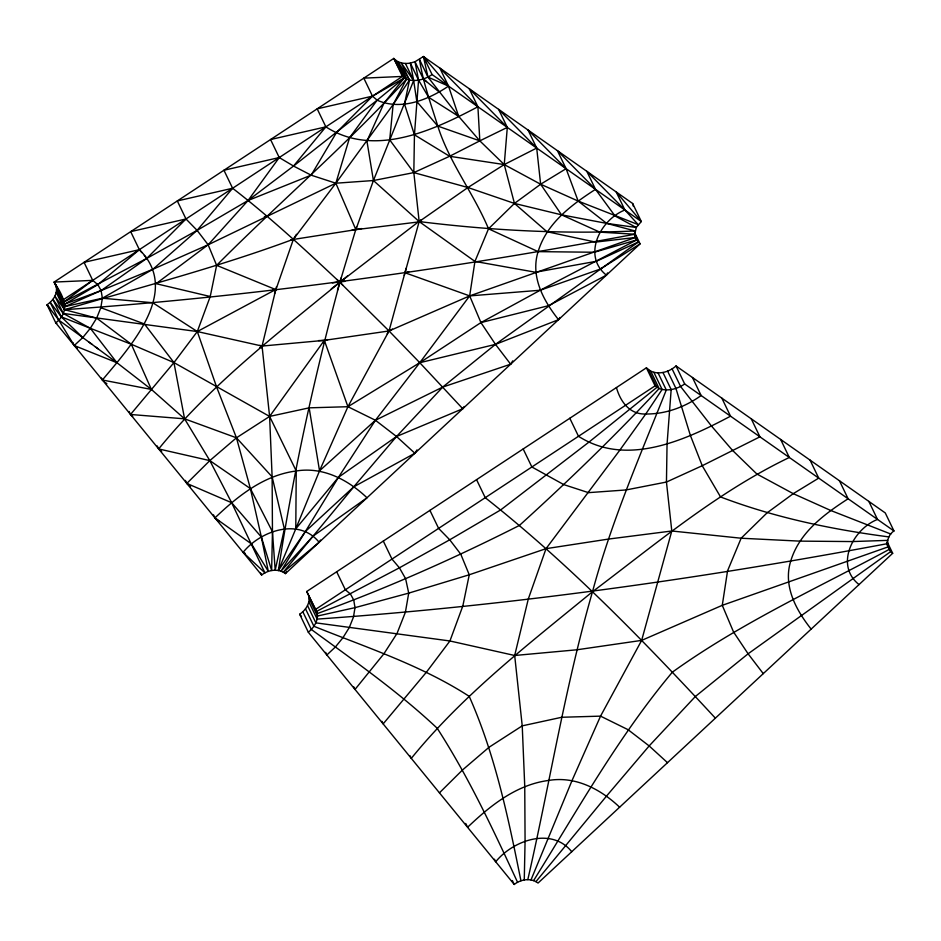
<?xml version="1.0" encoding="UTF-8"?>
<svg xmlns="http://www.w3.org/2000/svg" width="941" height="941" viewBox="0 0 941 941"><rect width="100%" height="100%" fill="white"/><g stroke="black" fill="none" stroke-linecap="round" stroke-linejoin="round"><path stroke-width="1.41" d="M524.266 879.894L525.078 841.148L524.749 786.264L522.231 725.852L514.68 655.489L528.301 598.982L546.027 548.662L619.543 450.527L645.749 414.005L662.111 389.48L653.854 372.307L650.749 371.177L646.396 367.825L306.719 591.501L317.329 613.544C318.434 620.907 313.729 627.729 308.342 632.27L514.245 884.469C520.832 879.153 531.077 877.647 538.052 883.046L892.68 553.296L887.104 541.71M892.68 553.296C885.116 547.744 886.351 535.935 893.95 530.959L885.269 512.939L676.026 365.955C670.098 371.225 661.711 374.142 653.854 372.307M634.493 235.473L635.457 237.473L595.571 242.096L546.921 231.698L514.456 203.432L504.247 164.581L507.305 127.4L498.636 109.379L536.699 148.055L540.64 184.236L561.518 214.83L599.817 232.145L634.787 234.227L635.457 237.473L469.665 295.897L389.033 330.961L324.339 340.36L262.057 346.065L197.304 331.55L63.247 313.435L52.896 299.391C56.084 295.145 57.777 289.252 55.448 284.217C64.317 297.827 70.446 311.518 55.731 322.845L261.622 575.045C268.209 569.728 278.454 568.223 285.429 573.622L640.056 243.872L634.752 232.85M308.342 632.27L299.673 614.25C305.531 610.321 310.365 603.346 308.895 596.018M278.371 570.505L295.78 528.83L296.239 470.982L269.608 416.428L173.944 362.591L131.34 344.265L90.324 328.291L63.247 313.435L54.931 296.144L64.553 309.683C255.928 296.333 446.293 269.62 634.787 234.227L636.257 227.487L615.061 215.995L595.5 189.341L557.425 150.666L566.094 168.698L540.64 184.236L514.456 203.432L488.52 228.804L474.934 261.41L469.665 295.897L419.78 362.72L375.424 420.262L338.489 477.263L305.39 531.5L278.371 570.505C293.098 473.394 314.318 377.141 339.877 282.3L341.007 278.042M77.244 348.064L74.245 345.535L82.784 337.56L90.324 328.291L96.664 318.14L100.828 307.683L102.381 298.226L101.11 290.581L97.864 284.653L92.736 280.371L84.055 262.339L139.362 249.671C181.613 291.192 130.129 346.711 102.393 380.011L103.886 381.27M132.705 416.31L130.528 414.475L173.944 362.591L197.304 331.55L210.231 296.521L216.63 265.35C279.112 202.456 346.747 144.785 406.5 79.15C415.063 82.232 424.803 79.585 432.072 74.562L641.327 221.535L636.257 227.487L606.663 223.382L561.518 214.83L514.456 203.432L467.924 187.518L413.828 172.615L373.424 180.531L335.843 183.213L208.149 244.778L152.971 269.232L101.11 290.581L64.929 306.59L56.578 289.228L64.553 309.683L96.664 318.14L131.34 344.265L151.395 389.433L184.577 418.827L209.831 460.608L231.662 502.729L264.939 572.869L243.096 552.355C260.398 530.771 299.085 517.256 319.117 542.298L283.323 572.21L353.757 486.826L396.537 436.506L442.74 387.069L495.484 344.371L638.245 242.06L634.587 233.415M527.807 879.6C549.756 783.724 565.165 686.318 592.501 591.724C611.097 522.373 639.774 456.503 666.287 389.974L658.088 372.942M406.183 268.244L389.033 330.961L347.923 406.712L319.54 470.818L295.78 528.83L338.489 477.263L396.537 436.506L462.76 408.735L464.16 406.5M262.221 348.546L262.057 346.065L276.478 286.746M356.615 226.816L337.478 290.228M274.525 293.663L293.416 239.237L296.474 234.285M323.528 343.077L324.339 340.36L327.939 339.548M421.521 221.582L355.863 229.651L335.843 183.213L349.546 137.786L377.141 100.193L404.242 77.974L406.5 79.15L393.126 104.58L335.843 183.213L293.416 239.237C218.477 267.103 141.103 287.052 64.553 309.683L56.237 292.416M404.277 275.348L419.168 221.57L413.828 172.615L414.44 134.822L418.557 80.126L415.005 61.741L423.403 56.531L632.658 203.515L641.327 221.535L616.214 191.964L624.895 209.996L638.174 224.605L578.162 201.08L540.64 184.236L504.247 164.581L479.816 140.856L458.69 116.402L427.979 77.103L419.51 59.518C422.956 82.373 430.978 104.11 437.788 126.094C449.375 162.864 473.735 193.387 488.52 228.804L538.111 251.635L594.347 252.247L636.657 239.955L640.056 243.872L600.429 269.008L540.216 290.24L480.933 322.587L419.78 362.72L347.923 406.712L309.154 407.841L269.608 416.428L236.45 437.812L209.831 460.608L186.812 483.415L190.553 486.579M404.242 77.974L402.454 76.433L393.785 58.401L404.242 77.974L384.034 103.051L366.931 141.103L373.424 180.531L419.168 221.57C490.72 230.416 562.953 234.297 635.022 230.945L606.663 223.382L578.162 201.08L566.094 168.698L528.03 130.023L536.699 148.055L504.247 164.581L449.61 156.288L414.44 134.822L404.501 104.063L409.5 80.056L398.125 61.753L406.5 79.15L395.738 60.295L404.242 77.974L372.495 96.158L317.188 108.838L325.868 126.859C374.153 157.865 432.731 130.658 477.91 106.756L469.23 88.725L507.305 127.4L479.816 140.856L437.788 126.094L416.828 101.534L413.664 80.55L401.231 62.882L409.5 80.056L393.126 104.58L389.703 139.88L413.828 172.615L449.61 156.288L479.816 140.856L477.91 106.756L439.835 68.081L448.516 86.102C428.378 99.805 400.866 110.873 377.141 100.193L293.533 166.051L248.071 200.492L197.104 230.369L146.784 258.387L101.11 290.581L64.706 304.119L54.096 282.077L393.785 58.401C397.808 63.059 404.548 64.129 410.347 63.082L413.664 80.55L373.424 180.531L355.863 229.651L290.898 239.826M530.995 879.929L572.163 780.242L600.546 716.136L641.656 640.386L671.792 530.995L666.451 482.039L667.051 444.246L671.168 389.55L662.97 372.507M285.429 573.622L286.57 571.375M408.735 271.878L405.148 272.808L469.665 295.897L480.933 322.587L548.591 305.672L606.404 275.16L607.545 272.925M533.582 880.635C577.656 809.707 618.531 736.368 672.403 672.145C740.108 623.448 816.082 588.713 889.28 549.379L886.869 544.38M319.117 542.298L320.516 540.063M219.277 521.537L214.96 517.879C237.755 496.107 263.951 475.099 296.239 470.982C323.022 466.548 348.099 479.804 367.002 497.777L313.177 536.052L280.959 571.199L305.39 531.5L353.757 486.826L414.875 453.256L416.981 449.904M309.154 407.841L319.54 470.818L375.424 420.262L442.74 387.069L510.645 364.202L512.739 360.862M418.133 364.296L419.78 362.72L495.484 344.371L558.519 319.681L559.93 317.446M387.163 333.796L389.033 330.961L392.444 329.103M56.272 286.593L64.929 306.59L102.381 298.226L152.783 302.743L197.304 331.55L216.571 386.892L236.45 437.812L250.388 488.579L261.363 537.029L271.643 570.469L272.455 531.724L272.125 476.84L269.608 416.428L324.339 340.36L347.923 406.712L375.424 420.262L396.537 436.506L414.875 453.256M210.231 296.521L156.1 283.688L208.149 244.778L248.071 200.492L279.242 157.559L270.561 139.539L325.868 126.859L293.533 166.051L279.242 157.559L223.934 170.239L232.615 188.259C270.29 217.347 305.178 249.788 339.877 282.3L342.642 284.888M535.947 881.635L606.38 796.251L649.161 745.931L695.364 696.493L748.107 653.795L890.856 551.485L886.587 542.604M347.641 275.866L339.877 282.3C276.513 334.326 210.655 384.928 158.676 448.939L161.664 451.468M102.381 298.226L152.971 269.232L197.104 230.369L232.615 188.259L177.308 200.939L185.989 218.971L146.784 258.387L63.988 301.967L62.765 300.097L402.454 76.433L363.814 78.138L372.495 96.158L336.455 132.587L311.142 175.179L248.071 200.492M439.435 792.84L462.454 770.032L489.073 747.236L522.231 725.852L561.777 717.265L600.546 716.136L628.047 729.687L649.161 745.931L667.498 762.68M467.571 827.304C490.379 805.531 516.574 784.523 548.862 780.407C575.645 775.972 600.723 789.228 619.625 807.202M421.333 219.618L331.267 288.887M337.019 279.501L389.033 330.961L419.78 362.72L421.662 361.05M197.304 331.55L275.678 289.557L216.63 265.35L208.149 244.778L197.104 230.369L185.989 218.971L130.681 231.639L139.362 249.671L97.864 284.653L64.706 304.119L55.448 284.217M259.692 347.747L262.057 346.065L269.608 416.428M650.749 371.177L659.123 388.574L655.077 385.857L315.388 609.521L317.329 613.544C386.457 588.466 453.797 558.625 519.397 525.443C567.717 481.651 614.685 436.318 659.123 388.574C667.687 391.656 677.414 389.021 684.695 383.987L893.95 530.959M504.247 164.581L467.924 187.518L419.168 221.57L474.934 261.41L535.453 272.231L596.3 261.304L638.245 242.06L634.822 234.956M635.269 236.826L636.657 239.955L540.216 290.24L469.665 295.897M888.081 546.897L722.276 605.322L641.656 640.386L576.962 649.784L514.68 655.489L449.927 640.974L315.87 622.86L307.542 605.569M264.327 216.724L266.774 216.018M887.41 543.651C698.904 579.044 508.552 605.757 317.164 619.107L308.86 601.852M344.794 281.359L332.338 282.853M361.591 228.569L352.134 229.933M318.54 340.595L324.339 340.36M887.634 540.369L852.44 541.569L799.532 541.122L741.143 538.228L671.792 530.995L608.486 539.075L546.027 548.662L469.253 574.775L408.723 593.124L355.004 607.651L317.552 616.014L309.201 598.664M273.243 289.593L275.678 289.557M157.229 445.94L158.676 448.939L209.831 460.608L250.388 488.579L272.455 531.724L275.184 570.175L284.37 528.913L272.125 476.84L236.45 437.812L184.577 418.827L130.528 414.475L129.082 411.476M888.88 536.911C831.609 529.418 774.631 517.55 720.547 496.942L702.233 465.713L690.412 435.518L675.932 388.41L667.628 371.166M259.798 345.359L262.057 346.065M335.843 183.213L311.142 175.179L293.533 166.051M890.798 534.029L830.785 510.504L793.263 493.66L756.87 474.005L732.439 450.292L711.314 425.826L680.602 386.528L672.133 368.943M100.828 307.683L144.42 323.963L173.944 362.591L184.577 418.827M56.825 323.363L55.731 322.845L47.05 304.825L50.202 302.343L61.294 316.846L90.324 328.291L116.931 362.72L82.784 337.56L61.294 316.846L52.896 299.391L50.202 302.343L58.718 320.046L74.245 345.535L116.931 362.72L151.395 389.433L102.393 380.011L101.428 378M448.516 86.102L427.979 77.103L423.403 56.531L448.516 86.102L458.69 116.402L428.661 97.323L418.557 80.126L410.347 63.082L415.005 61.741L423.309 78.985L426.52 81.608M243.096 552.355L245.283 553.39M82.784 337.56L58.718 320.046L47.05 304.825L49.697 308.06M88.983 342.136L92.089 344.418M95.194 346.711L98.299 348.993M423.309 78.985L439.353 92.147M105.38 382.54L106.886 383.799M372.495 96.158L377.141 100.193M606.404 275.16C581.856 255.646 600.276 219.676 624.895 209.996L586.819 171.321L595.5 189.341C571.634 204.773 546.65 223.146 538.111 251.635C530.265 276.525 543.428 300.626 558.519 319.681M859.027 584.584C834.467 565.071 852.899 529.101 877.506 519.42L868.837 501.388M571.74 851.723C551.697 826.692 513.021 840.207 495.719 861.78L494.472 859.204M419.78 362.72L462.76 408.735M715.383 718.159C643.197 640.198 568.752 563.647 485.238 497.695L476.558 479.663M139.362 249.671L141.832 252.576M144.314 255.481L146.784 258.387M299.673 614.25L301.52 616.52M763.269 673.638L748.107 653.795L733.557 632.011L722.276 605.322L727.558 570.834L741.143 538.228L767.068 512.857L793.263 493.66L818.717 478.122L810.048 460.09M510.645 364.202L495.484 344.371L480.933 322.587M811.142 629.106C796.051 610.05 782.888 585.949 790.734 561.059C799.274 532.571 824.245 514.198 848.112 498.765L839.443 480.745M306.719 591.501L316.611 611.391L399.407 567.811L449.727 539.793L500.694 509.916L589.078 442.011L656.865 387.398L648.361 369.719M780.642 439.447L789.323 457.479C717.36 491.967 655.83 544.016 592.501 591.724C529.136 643.75 463.278 694.352 411.288 758.375L410.053 755.799M751.247 418.804L759.928 436.824L702.233 465.713L666.451 482.039L626.036 489.955L588.466 492.649L563.765 484.603L531.865 466.983L523.184 448.963M721.853 398.149L730.534 416.181C685.354 440.082 626.777 467.289 578.492 436.283L569.811 418.263M634.975 236.45L636.657 239.955M692.458 377.506L701.139 395.538C685.095 407.018 665.605 414.228 645.749 414.005C629.764 414.64 620.342 401.642 616.437 387.563M676.026 365.955L684.695 383.987M646.396 367.825L655.077 385.857M423.403 56.531L432.072 74.562M405.465 63.517L413.664 80.55M429.931 510.363L438.612 528.395L449.727 539.793L460.772 554.202L469.253 574.775L462.843 605.945L449.927 640.974L426.555 672.015L383.152 723.9L381.917 721.324M383.305 541.063L391.985 559.095L399.407 567.811L405.595 578.656L408.723 593.124L405.406 612.168L397.043 633.399L383.963 653.701L355.016 689.435L353.769 686.859M512.386 880.6L514.245 884.469M465.713 823.446L466.959 826.022M336.678 571.763L345.359 589.795L350.487 594.077L353.734 600.005L355.004 607.651L353.451 617.108L349.276 627.565L342.947 637.716L335.396 646.985L326.868 654.96L325.633 652.384M305.519 608.815L313.906 626.271C366.602 647.502 421.156 665.275 469.194 696.328C495.284 755 508.352 818.117 520.926 880.764M302.826 611.768L311.342 629.47C354.381 660.97 398.266 691.623 437.2 728.252C468.665 777.031 493.213 829.727 517.562 882.293M260.657 573.034L261.622 575.045M213.513 514.88L214.96 517.879L251.529 543.957L268.303 571.34L261.363 537.029L231.662 502.729L186.812 483.415L185.365 480.404M72.798 342.536L74.245 345.535M632.658 203.515L633.387 206.326M92.736 280.371L63.988 301.967L54.096 282.077L92.736 280.371"/></g></svg>
